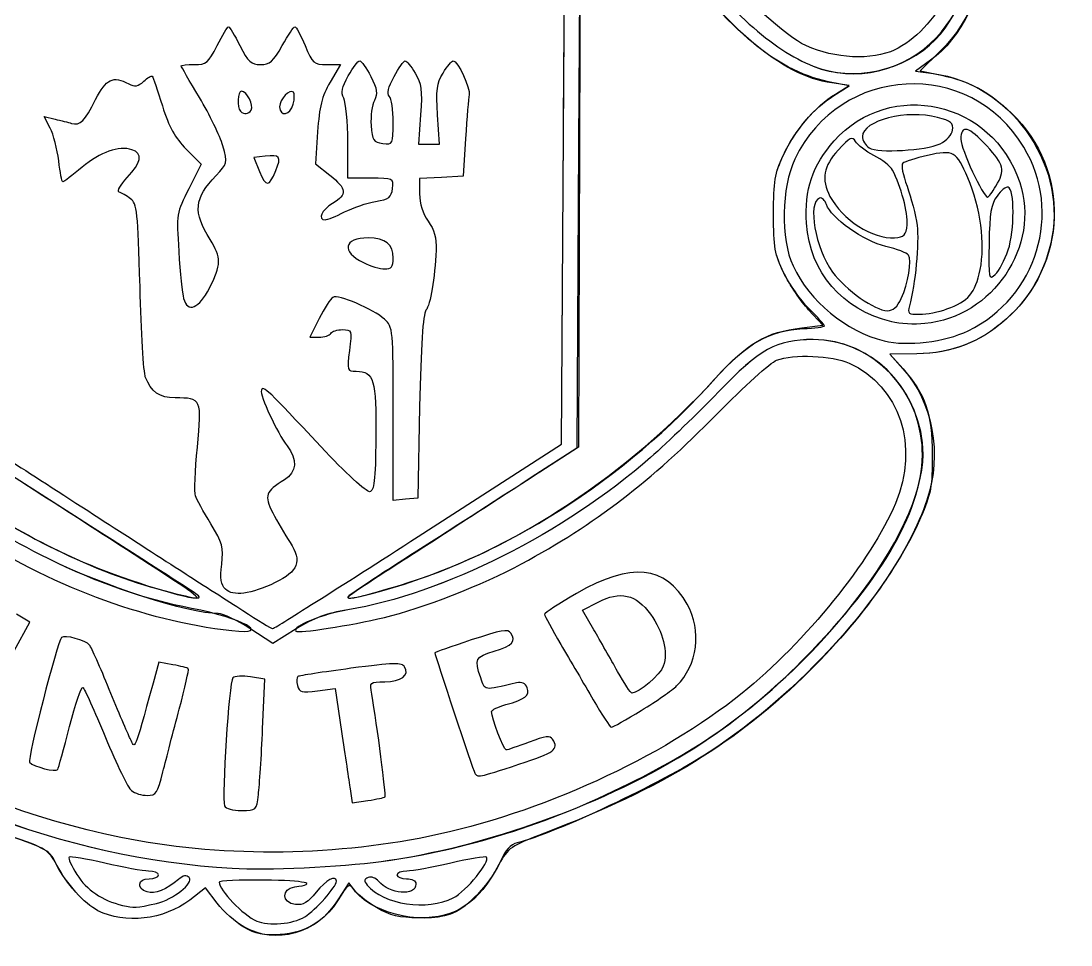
# Model space of a CAD drawing. Extents: x 1 to 120, y 2 to 120.
# Drawn here: x 41.7 to 120, y 1.6 to 70.4 of the extents above; entities that cross this region are included whole.
import ezdxf

# ---------------------------------------------------------------- set-up
doc = ezdxf.new("R2010")
doc.units = 0
doc.layers.get('0').update_dxf_attribs({"linetype": 'CONTINUOUS'})

msp = doc.modelspace()

# ---------------------------------------------------------------- linework, layer by layer
at = {"color": 7}
for points in [[(71.30308, 31.997946), (81.985556, 38.878118), (82.126667, 61.964818), (82.267778, 85.051516), (80.715556, 86.270025), (79.163333, 87.488533), (60.390707, 87.488711), (41.618083, 87.488889), (40.141263, 86.197003), (38.664444, 84.905119), (38.664444, 61.986657), (38.664444, 39.068197), (41.698333, 37.115561)], [(45.875234, 76.341111), (46.257447, 75.071111), (43.166501, 75.071111), (40.075556, 75.071111), (40.075556, 80.623639), (40.075556, 86.176169), (39.37, 85.513333), (38.664444, 84.850498), (38.664444, 61.959346), (38.664444, 39.068197), (41.698333, 37.115561)], [(85.607282, 81.429287), (83.396667, 83.957911), (83.255556, 61.265395), (83.114444, 38.572883), (79.727778, 36.38287)], [(85.607282, 81.429287), (83.396667, 83.957911), (83.255556, 61.265395), (83.114444, 38.572883), (79.727778, 36.38287)], [(85.607282, 81.429256), (83.396667, 83.957846), (83.324432, 61.305615), (83.252194, 38.653384), (80.361099, 36.788177)], [(110.197333, 68.134868), (108.730195, 66.701961), (110.315654, 66.37392)], [(109.505567, 67.485977), (108.386601, 66.675404), (109.720521, 66.498391)], [(109.505567, 67.485977), (108.386601, 66.675404), (109.720521, 66.498391)], [(64.475394, 67.168889), (65.49935, 67.168889), (64.724489, 65.846689)], [(102.293618, 64.851638), (103.434444, 65.571909), (101.882222, 65.893078)], [(102.293618, 64.851638), (103.434444, 65.571909), (101.882222, 65.893078)], [(102.403385, 64.971828), (103.434444, 65.609315), (102.13629, 65.795198)], [(61.976288, 64.218699), (61.976294, 64.218699)], [(58.839729, 63.776389), (58.839729, 63.776389)], [(71.475628, 63.429444), (71.327995, 61.242222), (72.107778, 61.242222), (72.887561, 61.242222), (72.739927, 63.429444)], [(43.853724, 62.432667), (43.409204, 63.292276), (44.211824, 63.100514)], [(63.791854, 62.148418), (63.634078, 59.77235), (64.695928, 58.931347)], [(71.30308, 31.997946), (81.985556, 38.878118), (82.126667, 61.933686)], [(46.022192, 33.302222), (37.830842, 38.523333), (37.824323, 61.171667)], [(46.022192, 33.302222), (37.830842, 38.523333), (37.824323, 61.171667)], [(67.752079, 58.702222), (66.04, 58.702222), (66.04, 61.401887)], [(74.821615, 61.665556), (74.647778, 58.843333), (73.025, 58.758695), (71.402222, 58.674054), (71.402222, 57.532262)], [(110.213323, 61.268864), (110.213323, 61.268864)], [(53.998966, 60.865478), (55.118051, 59.746394), (54.188456, 57.916411)], [(59.887282, 60.344905), (59.04252, 60.254444), (59.466361, 59.197714)], [(60.679017, 59.269661), (60.679017, 59.269661)], [(114.380261, 58.110766), (114.380261, 58.110766)], [(107.75501, 55.228846), (107.75501, 55.228846)], [(115.290916, 53.34944), (115.290913, 53.34944)], [(69.426667, 52.741), (69.426667, 52.741)], [(107.317848, 49.741667), (107.317848, 49.741667)], [(99.911436, 47.552675), (101.468431, 47.744154), (100.401797, 48.899524)], [(110.72035, 48.951109), (110.72035, 48.951109)], [(63.913213, 48.240027), (63.20827, 46.848889), (63.901924, 46.848889)], [(106.605062, 47.989213), (106.605062, 47.989213)], [(112.309072, 47.328918), (112.309072, 47.328918)], [(112.309072, 47.328918), (112.309072, 47.328918)], [(108.478422, 45.613278), (106.466846, 45.578889), (107.451886, 44.484544)], [(108.478422, 45.613278), (106.466846, 45.578889), (107.439835, 44.497885)], [(108.478422, 45.613278), (106.466846, 45.578889), (107.439835, 44.497885)], [(71.402222, 41.655692), (71.261111, 34.854444), (70.343889, 34.766007), (69.426667, 34.67757), (69.426667, 41.137369)], [(71.30308, 31.997946), (71.30308, 31.997946)], [(71.30308, 31.997946), (71.30308, 31.997946)], [(53.478757, 28.470682), (53.478757, 28.470682)], [(70.555556, 28.565388), (70.555556, 28.565388)], [(54.694003, 27.737308), (54.693992, 27.737308)], [(54.694003, 27.737308), (54.693992, 27.737308)], [(56.925224, 28.063983), (56.925224, 28.063983)], [(68.585673, 27.951698), (68.585673, 27.951698)], [(68.585673, 27.951698), (68.585673, 27.951698)], [(84.393617, 25.040525), (83.53401, 26.515495), (84.701575, 27.111142)], [(41.153472, 23.465175), (42.33994, 25.622569), (41.332729, 26.216841)], [(62.19131, 25.103819), (60.45929, 24.020402), (58.746215, 25.133534)], [(53.003357, 22.439878), (51.961158, 22.634541), (51.52169, 21.053939)], [(86.159388, 21.946128), (86.159388, 21.946128)], [(59.69499, 17.66986), (59.863886, 21.369717), (58.795889, 21.54303)], [(63.772649, 20.48648), (65.10565, 20.663309), (65.5789, 17.457764)], [(87.931569, 19.034531), (87.931569, 19.034531)], [(78.796069, 15.017792), (78.796069, 15.017792)], [(52.258671, 14.463889), (52.258671, 14.463889)], [(59.37909, 12.770556), (59.37909, 12.770556)], [(66.211887, 13.194504), (66.371628, 12.136786), (67.54637, 12.316556)], [(68.825703, 12.585161), (68.825703, 12.585161)], [(68.528427, 7.777604), (68.528427, 7.777604)], [(68.528427, 7.777604), (68.528427, 7.777604)], [(56.309531, 4.667357), (55.44281, 5.803705), (54.262426, 4.903397)], [(56.309531, 4.667357), (55.44281, 5.803705), (54.262426, 4.903397)], [(56.309531, 4.667357), (55.44281, 5.803705), (54.262426, 4.903397)], [(66.641574, 5.520233), (66.11206, 6.193401), (65.355953, 4.997207)], [(66.641574, 5.520233), (66.11206, 6.193401), (65.355953, 4.997207)], [(73.902578, 5.059776), (73.902578, 5.059776)], [(73.902578, 5.059776), (73.902578, 5.059776)], [(51.787778, 4.652408), (51.787778, 4.652408)], [(51.787778, 4.652408), (51.787778, 4.652408)], [(62.83231, 3.645916), (62.83231, 3.645916)], [(62.83231, 3.645916), (62.83231, 3.645916)], [(58.292015, 2.899037), (58.292015, 2.899037)], [(58.292015, 2.882719), (58.292015, 2.882719)], [(58.292015, 2.882719), (58.292015, 2.882719)]]:
    msp.add_lwpolyline(points, dxfattribs=at)
for points in [[(82.126667, 61.933686), (82.253737, 82.695062), (82.223441, 85.029373), (81.822222, 85.392407)], [(114.464857, 79.09142), (113.938236, 73.951301), (112.578631, 70.460613), (110.197333, 68.134868)], [(109.868518, 69.029086), (111.840473, 71.0586), (113.332937, 75.092837), (113.461063, 78.74)], [(109.935069, 69.183812), (111.982261, 71.372425), (113.330615, 75.026751), (113.461063, 78.74)], [(114.15358, 76.920372), (113.357731, 72.356624), (111.764197, 69.122121), (109.505567, 67.485977)], [(114.15358, 76.920372), (113.357731, 72.356624), (111.764197, 69.122121), (109.505567, 67.485977)], [(102.13629, 65.795198), (98.35257, 66.336985), (94.144651, 69.922133), (89.415739, 76.63311)], [(101.882222, 65.893078), (97.903174, 66.716382), (94.086787, 70.004249), (89.415739, 76.63311)], [(101.882222, 65.893078), (97.903174, 66.716382), (94.086787, 70.004249), (89.415739, 76.63311)], [(91.316852, 75.49773), (94.203489, 71.411132), (97.733313, 68.248485), (100.753333, 67.042846)], [(91.316852, 75.49773), (94.203489, 71.411132), (97.733313, 68.248485), (100.753333, 67.042846)], [(99.878563, 68.748137), (98.407053, 69.534061), (94.449242, 73.191184), (93.188429, 74.93)], [(110.536581, 72.064285), (109.621447, 70.265846), (108.026632, 68.709839), (106.50148, 68.12738)], [(56.303333, 68.58), (56.696618, 69.356111), (57.077618, 69.991111), (57.15, 69.991111)], [(57.15, 69.991111), (57.222382, 69.991111), (57.603382, 69.356111), (57.996667, 68.58)], [(61.155385, 68.579712), (61.591201, 69.355665), (62.017823, 69.990665), (62.103432, 69.990823)], [(62.103432, 69.990823), (62.189041, 69.990981), (62.527366, 69.356111), (62.855263, 68.58)], [(100.753333, 67.042846), (103.857826, 65.803484), (107.586407, 66.672903), (109.935069, 69.183812)], [(100.753333, 67.042846), (103.744632, 65.848673), (107.593122, 66.687277), (109.868518, 69.029086)], [(54.605245, 67.168889), (55.501385, 67.168889), (55.651471, 67.293611), (56.303333, 68.58)], [(57.996667, 68.58), (58.609219, 67.371189), (58.830094, 67.168889), (59.537363, 67.168889)], [(59.537363, 67.168889), (60.234277, 67.168889), (60.48653, 67.388839), (61.155385, 68.579712)], [(62.855263, 68.58), (63.414851, 67.2555), (63.514289, 67.168889), (64.475394, 67.168889)], [(106.50148, 68.12738), (104.680317, 67.431872), (101.845581, 67.697567), (99.878563, 68.748137)], [(66.078075, 66.329631), (66.424742, 66.946444), (66.809414, 67.451111), (66.9329, 67.451111)], [(66.9329, 67.451111), (67.056384, 67.451111), (67.425793, 66.925052), (67.753809, 66.282087)], [(69.492396, 66.268275), (69.844299, 66.916275), (70.217115, 67.447501), (70.320871, 67.448783)], [(70.320871, 67.448783), (70.424627, 67.450194), (70.760113, 67.038361), (71.066392, 66.533889)], [(73.149164, 66.533889), (73.455443, 67.038361), (73.799155, 67.451111), (73.91297, 67.451111)], [(73.91297, 67.451111), (74.241392, 67.451111), (75.206253, 65.378835), (75.095602, 64.911111)], [(116.456533, 61.01056), (112.442656, 67.689228), (102.754676, 67.18026), (99.378279, 60.113333)], [(116.456533, 61.01056), (112.442656, 67.689228), (102.754676, 67.18026), (99.378279, 60.113333)], [(53.622222, 67.072823), (53.622222, 67.125661), (54.064583, 67.168889), (54.605245, 67.168889)], [(54.988279, 64.703853), (54.236947, 65.95395), (53.622222, 67.019988), (53.622222, 67.072823)], [(47.239964, 64.558333), (48.022329, 66.109477), (48.54722, 66.359267), (49.713142, 65.735285)], [(49.713142, 65.735285), (50.159717, 65.496285), (50.399552, 65.536487), (50.825208, 65.921701)], [(50.825208, 65.921701), (51.123692, 66.191824), (51.410021, 66.360698), (51.461495, 66.296975)], [(51.461495, 66.296975), (51.51297, 66.233249), (51.853166, 65.236889), (52.217484, 64.082837)], [(64.724489, 65.846689), (64.104895, 64.789434), (63.918013, 64.048369), (63.791854, 62.148418)], [(65.743884, 64.654851), (65.513458, 65.085406), (65.587595, 65.45694), (66.078075, 66.329631)], [(67.753809, 66.282087), (68.241246, 65.326633), (68.290406, 65.00134), (68.022907, 64.501514)], [(69.139618, 64.803048), (68.945035, 64.997632), (69.058671, 65.469618), (69.492396, 66.268275)], [(71.066392, 66.533889), (71.536876, 65.758955), (71.600362, 65.277365), (71.475628, 63.429444)], [(72.739927, 63.429444), (72.615194, 65.277365), (72.678679, 65.758955), (73.149164, 66.533889)], [(102.317141, 61.477717), (106.528644, 66.161923), (114.127322, 64.462874), (116.145855, 58.385651)], [(109.720521, 66.498391), (115.347409, 65.751702), (119.586409, 59.903247), (118.554607, 54.310209)], [(109.720521, 66.498391), (115.347409, 65.751702), (119.586409, 59.903247), (118.554607, 54.310209)], [(110.315654, 66.37392), (112.391599, 65.944397), (113.84915, 65.153515), (115.531793, 63.543578)], [(58.127849, 65.193333), (57.821271, 65.193333), (57.753357, 63.978494), (58.043705, 63.688149)], [(58.839729, 63.776389), (59.048125, 64.113582), (58.505652, 65.193333), (58.127849, 65.193333)], [(61.988486, 65.105582), (61.710474, 65.383596), (60.959994, 64.598674), (60.959994, 64.029889)], [(61.976294, 64.218699), (62.075506, 64.613982), (62.080992, 65.013081), (61.988486, 65.105582)], [(45.437778, 62.787485), (46.080928, 62.60325), (46.423783, 62.940144), (47.239964, 64.558333)], [(56.722478, 61.116072), (56.520001, 61.839252), (55.739611, 63.453752), (54.988279, 64.703853)], [(60.959994, 64.029889), (60.959994, 63.239571), (61.768231, 63.38973), (61.976288, 64.218699)], [(66.04, 61.401887), (66.04, 62.886703), (65.906749, 64.350536), (65.743884, 64.654851)], [(68.022907, 64.501514), (67.842895, 64.165161), (67.735851, 63.32597), (67.785031, 62.636648)], [(69.426667, 62.860366), (69.426667, 63.770964), (69.297494, 64.645173), (69.139618, 64.803048)], [(75.095602, 64.911111), (75.040521, 64.678278), (74.917227, 63.217778), (74.821615, 61.665556)], [(98.524091, 60.408433), (99.408787, 62.294623), (100.7528, 63.878833), (102.293618, 64.851638)], [(98.524091, 60.408433), (99.408787, 62.294623), (100.7528, 63.878833), (102.293618, 64.851638)], [(98.533704, 60.429425), (99.391795, 62.259475), (100.92239, 64.056156), (102.403385, 64.971828)], [(52.217484, 64.082837), (52.71297, 62.513289), (53.16187, 61.702575), (53.998966, 60.865478)], [(58.043705, 63.688149), (58.312558, 63.419293), (58.641573, 63.455764), (58.839729, 63.776389)], [(110.013694, 63.232597), (107.763008, 63.839669), (104.422222, 62.991752), (104.422222, 61.813443)], [(115.531793, 63.543578), (119.973558, 59.293752), (119.751833, 52.229298), (115.047401, 48.110278)], [(44.211824, 63.100514), (44.653265, 62.995045), (45.204944, 62.854182), (45.437778, 62.787485)], [(68.650556, 61.294033), (69.419174, 61.205593), (69.426667, 61.220717), (69.426667, 62.860366)], [(111.142582, 62.287587), (111.215983, 62.801195), (111.027202, 62.959226), (110.013694, 63.232597)], [(113.699612, 61.107416), (112.35832, 62.562545), (111.76, 62.716396), (111.76, 61.606156)], [(44.483534, 59.99653), (44.381626, 60.863621), (44.09821, 61.959882), (43.853724, 62.432667)], [(67.785031, 62.636648), (67.865744, 61.505298), (67.949973, 61.374644), (68.650556, 61.294033)], [(110.213323, 61.268864), (110.69699, 61.500012), (111.091901, 61.932941), (111.142582, 62.287587)], [(49.946992, 60.820901), (48.959694, 61.134258), (47.601429, 60.658231), (46.233811, 59.519555)], [(56.220397, 58.898931), (57.079137, 59.789289), (57.085761, 59.818549), (56.722478, 61.116072)], [(100.252493, 55.348358), (100.07493, 57.821805), (100.700865, 59.680032), (102.317141, 61.477717)], [(103.904291, 61.431305), (103.672866, 61.84484), (103.506092, 61.762606), (102.620504, 60.798292)], [(105.274587, 60.392649), (104.667214, 60.702509), (104.050578, 61.169903), (103.904291, 61.431305)], [(104.422222, 61.813443), (104.422222, 61.514696), (104.644472, 61.13252), (104.916111, 60.96416)], [(104.916111, 60.96416), (105.576161, 60.555062), (109.149868, 60.760627), (110.213323, 61.268864)], [(111.76, 61.606156), (111.76, 60.890147), (113.414708, 57.294441), (113.745261, 57.292155)], [(114.380261, 58.110766), (115.085007, 59.303804), (114.994394, 59.702745), (113.699612, 61.107416)], [(49.600556, 58.750149), (50.651368, 59.857671), (50.768874, 60.560046), (49.946992, 60.820901)], [(60.679017, 59.269661), (61.107915, 60.305112), (60.991544, 60.463153), (59.887282, 60.344905)], [(97.790056, 56.021111), (97.790008, 58.480743), (97.885549, 59.047109), (98.533704, 60.429425)], [(97.790056, 56.021111), (97.790008, 58.471525), (97.886712, 59.049525), (98.524091, 60.408433)], [(97.790056, 56.021111), (97.790008, 58.471525), (97.886712, 59.049525), (98.524091, 60.408433)], [(102.620504, 60.798292), (101.506545, 59.585301), (101.332696, 58.621411), (101.998137, 57.347652)], [(106.662494, 59.299379), (106.506521, 59.590816), (105.881963, 60.082788), (105.274587, 60.392649)], [(109.280723, 60.392835), (108.393603, 60.18913), (107.558973, 59.92775), (107.425987, 59.811993)], [(112.289807, 58.720188), (111.43547, 60.70615), (111.204437, 60.834572), (109.280723, 60.392835)], [(112.309072, 47.328918), (117.452095, 49.819933), (119.373252, 56.157444), (116.456533, 61.01056)], [(112.309072, 47.328918), (117.452095, 49.819933), (119.373252, 56.157444), (116.456533, 61.01056)], [(44.791003, 58.42), (44.723804, 58.42), (44.585444, 59.129439), (44.483534, 59.99653)], [(46.233811, 59.519555), (45.507464, 58.9148), (44.858201, 58.42), (44.791003, 58.42)], [(99.378279, 60.113333), (98.375493, 58.014461), (98.312803, 54.189709), (99.247943, 52.161533)], [(99.378279, 60.113333), (98.375493, 58.014461), (98.312803, 54.189709), (99.247943, 52.161533)], [(107.425987, 59.811993), (107.293001, 59.696237), (107.436711, 58.922934), (107.745327, 58.093542)], [(48.996089, 57.668202), (48.822285, 57.732236), (49.090842, 58.212928), (49.600556, 58.750149)], [(55.780119, 54.121719), (54.490476, 56.165358), (54.586257, 57.204618), (56.220397, 58.898931)], [(59.466361, 59.197714), (59.94238, 58.010891), (60.163041, 58.023983), (60.679017, 59.269661)], [(64.695928, 58.931347), (65.979153, 57.915017), (66.023546, 57.480017), (64.911111, 56.822885)], [(107.75501, 55.228846), (107.837438, 56.080299), (107.286281, 58.133821), (106.662494, 59.299379)], [(69.374856, 57.932444), (69.463423, 58.695886), (69.450066, 58.702222), (67.752079, 58.702222)], [(107.745327, 58.093542), (108.053951, 57.26415), (108.390806, 55.950556), (108.493893, 55.174444)], [(116.145855, 58.385651), (117.718355, 53.651288), (114.163063, 48.357344), (109.078889, 47.86271)], [(113.197691, 51.889897), (113.595771, 53.776702), (113.22882, 56.537394), (112.289807, 58.720188)], [(113.745261, 57.292155), (113.828212, 57.291591), (114.113962, 57.659956), (114.380261, 58.110766)], [(115.287781, 58.035354), (115.132558, 58.081158), (114.758899, 57.780942), (114.457426, 57.368206)], [(115.290913, 53.34944), (115.772864, 54.800458), (115.770795, 57.89282), (115.287781, 58.035354)], [(49.842756, 57.162878), (49.549104, 57.377432), (49.168104, 57.604829), (48.996089, 57.668202)], [(50.549652, 50.611388), (50.392322, 56.215178), (50.328347, 56.808079), (49.842756, 57.162878)], [(54.188456, 57.916411), (53.267113, 56.102673), (53.260475, 56.061085), (53.440793, 53.231548)], [(68.112569, 56.9639), (69.12036, 57.134673), (69.298131, 57.271076), (69.374856, 57.932444)], [(71.402222, 57.532262), (71.402222, 56.800679), (71.630139, 56.070633), (72.036613, 55.500233)], [(101.223273, 57.213985), (100.303149, 56.911229), (100.909021, 53.442574), (102.185123, 51.707347)], [(101.739768, 56.730894), (101.636553, 57.056102), (101.404129, 57.273495), (101.223273, 57.213985)], [(101.998137, 57.347652), (102.907025, 55.607904), (105.208451, 54.135251), (106.821111, 54.261498)], [(114.457426, 57.368206), (114.012622, 56.759238), (113.900387, 56.094537), (113.862048, 53.842116)], [(64.911111, 56.822885), (64.092571, 56.339359), (63.757706, 55.597778), (64.35791, 55.597778)], [(65.795477, 56.181456), (66.424734, 56.502478), (67.467426, 56.854578), (68.112569, 56.9639)], [(106.171368, 53.612931), (104.528231, 54.002613), (102.052947, 55.744164), (101.739768, 56.730894)], [(64.35791, 55.597778), (64.519316, 55.597778), (65.16622, 55.860434), (65.795477, 56.181456)], [(98.56264, 51.626891), (97.877074, 53.021938), (97.790107, 53.516572), (97.790056, 56.021111)], [(98.555375, 51.646667), (97.877692, 53.02125), (97.790107, 53.521872), (97.790056, 56.021111)], [(98.555375, 51.646667), (97.877692, 53.02125), (97.790107, 53.521872), (97.790056, 56.021111)], [(72.036613, 55.500233), (72.497002, 54.854173), (72.657358, 54.261664), (72.621259, 53.34)], [(106.605062, 47.989213), (102.867892, 48.916855), (100.518841, 51.638118), (100.252493, 55.348358)], [(106.821111, 54.261498), (107.549978, 54.318555), (107.679916, 54.453147), (107.75501, 55.228846)], [(108.493893, 55.174444), (108.6637, 53.896037), (108.366187, 50.793345), (107.918831, 49.177222)], [(55.734133, 50.508397), (56.61371, 52.244154), (56.620653, 52.789765), (55.780119, 54.121719)], [(67.571631, 54.243111), (65.722421, 54.243111), (65.525529, 53.238135), (67.21195, 52.407216)], [(69.426667, 52.741), (69.426667, 53.781613), (68.856739, 54.243111), (67.571631, 54.243111)], [(118.554607, 54.310209), (118.108363, 51.891263), (116.954049, 49.817909), (115.166642, 48.224821)], [(118.554607, 54.310209), (118.108363, 51.891263), (116.954049, 49.817909), (115.166642, 48.224821)], [(72.621259, 53.34), (72.538926, 51.237865), (72.207981, 49.271882), (71.865826, 48.852359)], [(107.854183, 52.970467), (107.75166, 53.128638), (106.994393, 53.417747), (106.171368, 53.612931)], [(113.862048, 53.842116), (113.816658, 51.175395), (113.834954, 51.084683), (114.327968, 51.530865)], [(114.327968, 51.530865), (114.61021, 51.786288), (115.043537, 52.604647), (115.290916, 53.34944)], [(53.440793, 53.231548), (53.540855, 51.661362), (53.700923, 50.090917), (53.7965, 49.741667)], [(68.791667, 51.935315), (69.304558, 51.930122), (69.426667, 52.085054), (69.426667, 52.741)], [(107.317848, 49.741667), (107.8244, 50.848062), (108.111107, 52.574086), (107.854183, 52.970467)], [(67.21195, 52.407216), (67.731544, 52.151204), (68.442417, 51.938849), (68.791667, 51.935315)], [(99.247943, 52.161533), (100.460723, 49.531205), (103.184867, 47.291786), (106.043849, 46.574871)], [(99.247943, 52.161533), (100.460723, 49.531205), (103.184867, 47.291786), (106.043849, 46.574871)], [(102.185123, 51.707347), (103.16346, 50.377014), (105.364904, 48.824444), (106.272894, 48.824444)], [(110.72035, 48.951109), (112.315856, 49.520139), (112.825194, 50.124349), (113.197691, 51.889897)], [(100.451034, 48.965556), (99.829312, 49.586444), (98.976267, 50.792944), (98.555375, 51.646667)], [(100.451034, 48.965556), (99.829312, 49.586444), (98.976267, 50.792944), (98.555375, 51.646667)], [(100.401797, 48.899524), (99.81515, 49.534976), (98.987531, 50.762292), (98.56264, 51.626891)], [(50.945328, 43.885556), (50.822846, 44.196), (50.644792, 47.222624), (50.549652, 50.611388)], [(53.7965, 49.741667), (54.099607, 48.634074), (54.956083, 48.972984), (55.734133, 50.508397)], [(64.92301, 49.819577), (64.755341, 49.715951), (64.300933, 49.005154), (63.913213, 48.240027)], [(68.791667, 48.180763), (67.96602, 48.939571), (65.315711, 50.06228), (64.92301, 49.819577)], [(106.272894, 48.824444), (106.703749, 48.824444), (107.028364, 49.109379), (107.317848, 49.741667)], [(71.865826, 48.852359), (71.653279, 48.591747), (71.495226, 46.138228), (71.402222, 41.655692)], [(101.58833, 47.695556), (101.584548, 47.773167), (101.072752, 48.344667), (100.451034, 48.965556)], [(101.58833, 47.695556), (101.584548, 47.773167), (101.072752, 48.344667), (100.451034, 48.965556)], [(107.918831, 49.177222), (107.761318, 48.608189), (107.841762, 48.543509), (108.693196, 48.554609)], [(108.693196, 48.554609), (109.215772, 48.561411), (110.127991, 48.739848), (110.72035, 48.951109)], [(69.426667, 41.137369), (69.426667, 47.475352), (69.4147, 47.608171), (68.791667, 48.180763)], [(109.078889, 47.86271), (108.302778, 47.787204), (107.189555, 47.84414), (106.605062, 47.989213)], [(115.166642, 48.224821), (113.19543, 46.467906), (111.12246, 45.658476), (108.478422, 45.613278)], [(115.166642, 48.224821), (113.19543, 46.467906), (111.12246, 45.658476), (108.478422, 45.613278)], [(115.047401, 48.110278), (113.153424, 46.451983), (111.063244, 45.657462), (108.478422, 45.613278)], [(63.901924, 46.848889), (64.283432, 46.848889), (64.674067, 46.975889), (64.77, 47.131111)], [(64.77, 47.131111), (64.865933, 47.286333), (65.263567, 47.413333), (65.653629, 47.413333)], [(65.653629, 47.413333), (66.348635, 47.413333), (66.358953, 47.382249), (66.168899, 45.861111)], [(93.365574, 43.689696), (95.892784, 46.457918), (97.178292, 47.216551), (99.911436, 47.552675)], [(93.498196, 43.824677), (95.782855, 46.384354), (97.559653, 47.387609), (99.985923, 47.487913)], [(93.498196, 43.824677), (95.782855, 46.384354), (97.559653, 47.387609), (99.985923, 47.487913)], [(99.985923, 47.487913), (100.87104, 47.524506), (101.592123, 47.617944), (101.58833, 47.695556)], [(99.985923, 47.487913), (100.87104, 47.524506), (101.592123, 47.617944), (101.58833, 47.695556)], [(106.043849, 46.574871), (107.741579, 46.14915), (110.578135, 46.490543), (112.309072, 47.328918)], [(106.043849, 46.574871), (107.741579, 46.14915), (110.578135, 46.490543), (112.309072, 47.328918)], [(100.753333, 46.674913), (98.004162, 46.668168), (96.770859, 45.985424), (93.659658, 42.74796)], [(100.753333, 46.668845), (98.006823, 46.671103), (96.776204, 45.990987), (93.659658, 42.74796)], [(108.937778, 38.10637), (108.937778, 42.763127), (105.190933, 46.685812), (100.753333, 46.674913)], [(108.865233, 38.837596), (108.510883, 43.252054), (104.975372, 46.665247), (100.753333, 46.668845)], [(66.168899, 45.861111), (65.97981, 44.347694), (65.992321, 44.308889), (66.669296, 44.308889)], [(98.020039, 45.137098), (99.276685, 45.612688), (102.159421, 45.491767), (103.440707, 44.909717)], [(93.556667, 41.107287), (95.574556, 43.158308), (97.583072, 44.971724), (98.020039, 45.137098)], [(103.440707, 44.909717), (107.214038, 43.195615), (108.678043, 38.750867), (106.880756, 34.465681)], [(53.172075, 42.329013), (51.990806, 42.333415), (51.392757, 42.751479), (50.945328, 43.885556)], [(66.669296, 44.308889), (67.998241, 44.308889), (68.186723, 43.674874), (68.137546, 39.37)], [(107.439835, 44.497885), (109.109321, 42.643069), (109.619234, 41.1533), (109.629682, 38.1)], [(107.439835, 44.497885), (109.109321, 42.643069), (109.619234, 41.1533), (109.629682, 38.1)], [(107.451886, 44.484544), (109.679065, 42.01024), (110.380966, 38.149135), (109.22817, 34.713333)], [(64.035429, 38.695526), (60.044454, 42.967653), (59.721595, 43.274782), (59.601227, 42.913681)], [(68.585673, 27.951698), (77.572751, 30.4045), (86.724357, 36.235431), (93.498196, 43.824677)], [(68.585673, 27.951698), (77.572751, 30.4045), (86.724357, 36.235431), (93.498196, 43.824677)], [(70.555556, 28.565388), (78.559344, 31.08986), (86.929293, 36.639602), (93.365574, 43.689696)], [(54.823924, 38.649049), (55.173101, 42.246937), (55.139562, 42.321655), (53.172075, 42.329013)], [(59.601227, 42.913681), (59.47377, 42.531312), (60.784771, 39.681796), (61.515611, 38.752684)], [(93.659658, 42.74796), (92.206013, 41.23532), (89.937167, 39.047922), (88.617778, 37.887075)], [(93.659658, 42.74796), (92.206013, 41.23532), (89.937167, 39.047922), (88.617778, 37.887075)], [(43.744444, 30.32147), (37.729555, 33.317369), (33.490225, 36.468575), (27.94, 42.069317)], [(43.744444, 30.325703), (37.745927, 33.304881), (33.495717, 36.463032), (27.94, 42.069317)], [(29.068889, 42.271535), (35.115263, 36.247172), (39.843281, 32.909538), (46.318337, 30.094693)], [(78.998312, 29.95772), (84.523064, 32.946052), (88.596631, 36.065807), (93.556667, 41.107287)], [(68.137546, 39.37), (68.100434, 36.121106), (68.017729, 35.404092), (67.672193, 35.335639)], [(54.677028, 35.027085), (54.588768, 35.277261), (54.654873, 36.907145), (54.823924, 38.649049)], [(61.515611, 38.752684), (62.323774, 37.725274), (62.249756, 36.801527), (61.312778, 36.221252)], [(67.672193, 35.335639), (67.434516, 35.288553), (65.854687, 36.748108), (64.035429, 38.695526)], [(100.64621, 23.479568), (106.386836, 29.425776), (109.198929, 34.68044), (108.865233, 38.837596)], [(53.478757, 28.470682), (47.681645, 32.225062), (40.30157, 36.975296), (39.158839, 37.6878)], [(88.617778, 37.887075), (82.226003, 32.263348), (73.104979, 27.675064), (66.04, 26.529442)], [(88.617778, 37.887075), (82.225504, 32.262911), (73.101412, 27.673289), (66.04, 26.529953)], [(91.92089, 16.24777), (101.081927, 22.081978), (108.937778, 32.173006), (108.937778, 38.10637)], [(109.629682, 38.1), (109.637867, 35.705615), (109.544186, 35.200669), (108.753628, 33.378386)], [(109.629682, 38.1), (109.637867, 35.705615), (109.544186, 35.200669), (108.753628, 33.378386)], [(41.698333, 37.115561), (43.366972, 36.041609), (46.319722, 34.135932), (48.26, 32.880718)], [(41.698333, 37.115561), (43.366972, 36.041609), (46.319722, 34.135932), (48.26, 32.880718)], [(35.842234, 36.156468), (40.80604, 32.474783), (46.673457, 29.515712), (51.793809, 28.111724)], [(35.842234, 36.156468), (40.80604, 32.474783), (46.673457, 29.515712), (51.793809, 28.111724)], [(61.312778, 36.221252), (59.897656, 35.344865), (59.792929, 35.047911), (60.446897, 33.766026)], [(79.727778, 36.38287), (77.865111, 35.178362), (74.023361, 32.713143), (71.190556, 30.904603)], [(79.727778, 36.38287), (77.865111, 35.178362), (74.023361, 32.713143), (71.190556, 30.904603)], [(80.361099, 36.788177), (78.770994, 35.762317), (76.174002, 34.082053), (74.590004, 33.054265)], [(55.821526, 32.950537), (55.280314, 33.842463), (54.76529, 34.776912), (54.677028, 35.027085)], [(106.880756, 34.465681), (105.087857, 30.190962), (100.193427, 24.134857), (95.439879, 20.309355)], [(109.22817, 34.713333), (107.925015, 30.8294), (104.766666, 26.229835), (100.503248, 22.007062)], [(60.446897, 33.766026), (60.771467, 33.129818), (61.356147, 32.127057), (61.746189, 31.537664)], [(54.693992, 27.737308), (54.429745, 27.9264), (50.527435, 30.430611), (46.022192, 33.302222)], [(54.693992, 27.737308), (54.429745, 27.9264), (50.527435, 30.430611), (46.022192, 33.302222)], [(56.63902, 29.922783), (56.7882, 31.182383), (56.703045, 31.497778), (55.821526, 32.950537)], [(74.590004, 33.054265), (73.006006, 32.026473), (70.434256, 30.370882), (68.875004, 29.375168)], [(108.753628, 33.378386), (106.174754, 27.43393), (99.755968, 20.326136), (92.992222, 15.925117)], [(108.753628, 33.378386), (106.174754, 27.43393), (99.755968, 20.326136), (92.992222, 15.925117)], [(37.535556, 32.466548), (43.793972, 28.350972), (50.641668, 25.769466), (57.393318, 24.980386)], [(48.26, 32.880718), (50.200278, 31.625503), (52.774125, 29.968594), (53.979659, 29.1987)], [(48.26, 32.880718), (50.200278, 31.625503), (52.774125, 29.968594), (53.979659, 29.1987)], [(60.437525, 25.135247), (60.538216, 25.125652), (65.427716, 28.213854), (71.30308, 31.997946)], [(60.437525, 25.135247), (60.538216, 25.125652), (65.427716, 28.213854), (71.30308, 31.997946)], [(61.746189, 31.537664), (62.650584, 30.171029), (62.35431, 29.380538), (60.629701, 28.558752)], [(71.190556, 30.904603), (68.35775, 29.096064), (66.04, 27.562172), (66.04, 27.495954)], [(71.190556, 30.904603), (68.35775, 29.096064), (66.04, 27.562172), (66.04, 27.495954)], [(56.386016, 26.248645), (54.155718, 26.255458), (47.835876, 28.293684), (43.744444, 30.325703)], [(54.386821, 26.638916), (50.959255, 27.292238), (47.247869, 28.576479), (43.744444, 30.32147)], [(46.318337, 30.094693), (48.991435, 28.93264), (53.617865, 27.451787), (54.748757, 27.396234)], [(56.925224, 28.063983), (56.578212, 28.410992), (56.511379, 28.845058), (56.63902, 29.922783)], [(68.769106, 25.961399), (71.582997, 26.627952), (76.117422, 28.399446), (78.998312, 29.95772)], [(91.360504, 26.943877), (89.724224, 29.832881), (87.173201, 30.083224), (83.104296, 27.754092)], [(53.979659, 29.1987), (55.185194, 28.428803), (57.090194, 27.203499), (58.212993, 26.475803)], [(53.979659, 29.1987), (55.185194, 28.428803), (57.090194, 27.203499), (58.212993, 26.475803)], [(68.875004, 29.375168), (67.315752, 28.379454), (66.04, 27.512114), (66.04, 27.447742)], [(49.106667, 9.56816), (35.702085, 12.338798), (24.470906, 19.053666), (17.434142, 28.504444)], [(54.748757, 27.396234), (54.980295, 27.38486), (54.408795, 27.868364), (53.478757, 28.470682)], [(60.629701, 28.558752), (58.815724, 27.694382), (57.474022, 27.515185), (56.925224, 28.063983)], [(66.04, 27.447742), (66.04, 27.254795), (67.713897, 27.669103), (70.555556, 28.565388)], [(51.793809, 28.111724), (54.731641, 27.30618), (55.420833, 27.217203), (54.694003, 27.737308)], [(51.793809, 28.111724), (54.731641, 27.30618), (55.420833, 27.217203), (54.694003, 27.737308)], [(66.04, 27.495954), (66.04, 27.291095), (66.403942, 27.356249), (68.585673, 27.951698)], [(66.04, 27.495954), (66.04, 27.291095), (66.403942, 27.356249), (68.585673, 27.951698)], [(83.104296, 27.754092), (81.791502, 27.002619), (80.716984, 26.303021), (80.716476, 26.199431)], [(84.701575, 27.111142), (86.36528, 27.959902), (87.542864, 27.685754), (88.619911, 26.198932)], [(57.393318, 24.980386), (60.527336, 24.61411), (58.160914, 25.919543), (54.386821, 26.638916)], [(90.562856, 20.853967), (92.125207, 22.416318), (92.463214, 24.996939), (91.360504, 26.943877)], [(58.746215, 25.133534), (57.804027, 25.745756), (56.741935, 26.247556), (56.386016, 26.248645)], [(58.212993, 26.475803), (59.335791, 25.748104), (60.336831, 25.144854), (60.437525, 25.135247)], [(58.212993, 26.475803), (59.335791, 25.748104), (60.336831, 25.144854), (60.437525, 25.135247)], [(66.04, 26.529442), (64.189796, 26.229423), (61.846595, 25.265998), (62.173067, 24.939523)], [(62.173067, 24.939523), (62.352753, 24.759838), (66.236991, 25.361595), (68.769106, 25.961399)], [(66.04, 26.529953), (64.453733, 26.273117), (63.489318, 25.915753), (62.19131, 25.103819)], [(80.716476, 26.199431), (80.715911, 26.095839), (81.264512, 25.079839), (81.935458, 23.941653)], [(88.619911, 26.198932), (89.571474, 24.88534), (89.940641, 23.383951), (89.57071, 22.332058)], [(78.203735, 24.799191), (78.003186, 25.116124), (77.467717, 25.022531), (75.244991, 24.282027)], [(44.696947, 24.47102), (44.380285, 24.154361), (42.124853, 15.361849), (42.309666, 15.16452)], [(46.790026, 23.900192), (46.506821, 24.261414), (44.920081, 24.694154), (44.696947, 24.47102)], [(75.244991, 24.282027), (73.752357, 23.784758), (72.532042, 23.356621), (72.53318, 23.330617)], [(76.955077, 23.452904), (78.345137, 23.884591), (78.605109, 24.164888), (78.203735, 24.799191)], [(86.159388, 21.946128), (85.660998, 22.836813), (84.866398, 24.229291), (84.393617, 25.040525)], [(48.25293, 20.602222), (47.592632, 22.232056), (46.934323, 23.716141), (46.790026, 23.900192)], [(81.935458, 23.941653), (82.606402, 22.803465), (83.691504, 20.951472), (84.346796, 19.826111)], [(72.53318, 23.330617), (72.541844, 23.132714), (75.387115, 14.566996), (75.510509, 14.367343)], [(75.955082, 21.463186), (75.465291, 22.868207), (75.537972, 23.012818), (76.955077, 23.452904)], [(86.982001, 13.5606), (92.725045, 16.421464), (96.425337, 19.107537), (100.64621, 23.479568)], [(54.151428, 22.140994), (54.093197, 22.198316), (53.576567, 22.332815), (53.003357, 22.439878)], [(53.47696, 19.132273), (53.906149, 20.729747), (54.209659, 22.083672), (54.151428, 22.140994)], [(66.27784, 22.170929), (64.206749, 21.897817), (62.428896, 21.623503), (62.327051, 21.561343)], [(70.283364, 22.279328), (70.080954, 22.606833), (69.454911, 22.589891), (66.27784, 22.170929)], [(68.796256, 21.166667), (70.018171, 21.166667), (70.669731, 21.654169), (70.283364, 22.279328)], [(100.503248, 22.007062), (95.098506, 16.653849), (89.531311, 13.244384), (80.715556, 9.888672)], [(87.235487, 20.32335), (87.142024, 20.325326), (86.657781, 21.05544), (86.159388, 21.946128)], [(89.57071, 22.332058), (89.350621, 21.706239), (87.731577, 20.313574), (87.235487, 20.32335)], [(57.46448, 21.452925), (57.186266, 21.17471), (56.638848, 12.527613), (56.86123, 11.923889)], [(58.795889, 21.54303), (58.208494, 21.63835), (57.609359, 21.597803), (57.46448, 21.452925)], [(62.327051, 21.561343), (62.225205, 21.499184), (62.208878, 21.192126), (62.290765, 20.878989)], [(67.830519, 20.249444), (67.67208, 21.157703), (67.681517, 21.166667), (68.796256, 21.166667)], [(78.629552, 21.080707), (76.117664, 20.50452), (76.298281, 20.478691), (75.955082, 21.463186)], [(79.415222, 20.720617), (79.288897, 21.049813), (79.024048, 21.171199), (78.629552, 21.080707)], [(23.176084, 20.667926), (32.149076, 12.955894), (44.728776, 8.034009), (57.432222, 7.265004)], [(23.176084, 20.667926), (32.159118, 12.947263), (44.714561, 8.034869), (57.432222, 7.265004)], [(45.302105, 17.842233), (45.731625, 19.506297), (46.172185, 20.812715), (46.281123, 20.745385)], [(46.281123, 20.745385), (46.39006, 20.678058), (47.151663, 18.999053), (47.973567, 17.014263)], [(49.817079, 16.936641), (49.617097, 17.322876), (48.913229, 18.972389), (48.25293, 20.602222)], [(51.52169, 21.053939), (50.040469, 15.726537), (50.219607, 16.159223), (49.817079, 16.936641)], [(62.290765, 20.878989), (62.422413, 20.375567), (62.593976, 20.330123), (63.772649, 20.48648)], [(77.822778, 19.46238), (79.296604, 19.870448), (79.637961, 20.140162), (79.415222, 20.720617)], [(87.931569, 19.034531), (89.06808, 19.724525), (90.252158, 20.543269), (90.562856, 20.853967)], [(68.825703, 12.585161), (68.919412, 12.664756), (68.237495, 17.916483), (67.830519, 20.249444)], [(95.439879, 20.309355), (89.420734, 15.465338), (80.385525, 11.340482), (72.057731, 9.634672)], [(84.346796, 19.826111), (85.002085, 18.70075), (85.611795, 17.78), (85.701708, 17.78)], [(52.258671, 14.463889), (52.499542, 15.434028), (53.047773, 17.534803), (53.47696, 19.132273)], [(76.764444, 18.948284), (76.764444, 19.069874), (77.240694, 19.301217), (77.822778, 19.46238)], [(77.849307, 16.086808), (77.673096, 16.086672), (76.764444, 18.483371), (76.764444, 18.948284)], [(85.701708, 17.78), (85.791621, 17.78), (86.795057, 18.34454), (87.931569, 19.034531)], [(44.411217, 14.625791), (44.471686, 14.730772), (44.872585, 16.178172), (45.302105, 17.842233)], [(59.37909, 12.770556), (59.459944, 13.43025), (59.602099, 15.634936), (59.69499, 17.66986)], [(65.5789, 17.457764), (65.839185, 15.694716), (66.124032, 13.776249), (66.211887, 13.194504)], [(47.973567, 17.014263), (48.795472, 15.029474), (49.664928, 13.246806), (49.905689, 13.052778)], [(79.560335, 16.666907), (78.721097, 16.347931), (77.951132, 16.086887), (77.849307, 16.086808)], [(78.796069, 15.017792), (81.498494, 15.903586), (81.798104, 16.124465), (81.319903, 16.878433)], [(81.319903, 16.878433), (81.132542, 17.17384), (80.783791, 17.131913), (79.560335, 16.666907)], [(68.528427, 7.777604), (76.339522, 8.833197), (85.469013, 12.138891), (91.92089, 16.24777)], [(92.992222, 15.925117), (89.358191, 13.560532), (81.60972, 9.902675), (78.674047, 9.165867)], [(92.992222, 15.925117), (89.358191, 13.560532), (81.60972, 9.902675), (78.674047, 9.165867)], [(42.309666, 15.16452), (42.617271, 14.836078), (44.285956, 14.408317), (44.411217, 14.625791)], [(75.510509, 14.367343), (75.731037, 14.010519), (75.710807, 14.006514), (78.796069, 15.017792)], [(51.082081, 12.7), (51.753285, 12.7), (51.860707, 12.861042), (52.258671, 14.463889)], [(68.528427, 7.777604), (74.838837, 8.630395), (80.894377, 10.528086), (86.982001, 13.5606)], [(49.905689, 13.052778), (50.14645, 12.85875), (50.675828, 12.7), (51.082081, 12.7)], [(58.111627, 11.571111), (59.218601, 11.571111), (59.23385, 11.585533), (59.37909, 12.770556)], [(67.54637, 12.316556), (68.192478, 12.41543), (68.768177, 12.5363), (68.825703, 12.585161)], [(56.86123, 11.923889), (56.935328, 11.722727), (57.472715, 11.571111), (58.111627, 11.571111)], [(44.320573, 7.519616), (43.744667, 8.638492), (43.587487, 8.734126), (40.697607, 9.723975)], [(44.35359, 7.510213), (43.796842, 8.622784), (43.647837, 8.713258), (40.724836, 9.713595)], [(44.35359, 7.510213), (43.796842, 8.622784), (43.647837, 8.713258), (40.724836, 9.713595)], [(72.057731, 9.634672), (64.619629, 8.111101), (56.273068, 8.086911), (49.106667, 9.56816)], [(80.715556, 9.888672), (78.167975, 8.918939), (77.998467, 8.801938), (77.31208, 7.539488)], [(78.674047, 9.165867), (78.188377, 9.043972), (77.789879, 8.608655), (77.432219, 7.809298)], [(78.674047, 9.165867), (78.188377, 9.043972), (77.789879, 8.608655), (77.432219, 7.809298)], [(45.257243, 8.097983), (45.178904, 8.019646), (45.440786, 7.439172), (45.839202, 6.808038)], [(45.257243, 8.097983), (45.178904, 8.019646), (45.440786, 7.439172), (45.839202, 6.808038)], [(47.923106, 7.647985), (46.535221, 7.973825), (45.335582, 8.176322), (45.257243, 8.097983)], [(47.923106, 7.647985), (46.535221, 7.973825), (45.335582, 8.176322), (45.257243, 8.097983)], [(76.381302, 8.097215), (76.302543, 8.175978), (75.102556, 7.973825), (73.714672, 7.647985)], [(76.381302, 8.097215), (76.302543, 8.175978), (75.102556, 7.973825), (73.714672, 7.647985)], [(73.902578, 5.059776), (74.897423, 5.567307), (76.701046, 7.777474), (76.381302, 8.097215)], [(73.902578, 5.059776), (74.897423, 5.567307), (76.701046, 7.777474), (76.381302, 8.097215)], [(47.413333, 4.105862), (46.413296, 4.618293), (45.025448, 6.150187), (44.320573, 7.519616)], [(47.413333, 4.105862), (46.411447, 4.619241), (45.032532, 6.153458), (44.35359, 7.510213)], [(47.413333, 4.105862), (46.411447, 4.619241), (45.032532, 6.153458), (44.35359, 7.510213)], [(51.187714, 7.055556), (50.780067, 7.055556), (49.310993, 7.322148), (47.923106, 7.647985)], [(51.187714, 7.055556), (50.780067, 7.055556), (49.310993, 7.322148), (47.923106, 7.647985)], [(51.928889, 6.773333), (51.928889, 6.928556), (51.595359, 7.055556), (51.187714, 7.055556)], [(51.928889, 6.773333), (51.928889, 6.928556), (51.595359, 7.055556), (51.187714, 7.055556)], [(57.432222, 7.265004), (59.939769, 7.113208), (65.519419, 7.370967), (68.528427, 7.777604)], [(57.432222, 7.265004), (59.939769, 7.113208), (65.519419, 7.370967), (68.528427, 7.777604)], [(70.450064, 7.055556), (70.042419, 7.055556), (69.708889, 6.928556), (69.708889, 6.773333)], [(70.450064, 7.055556), (70.042419, 7.055556), (69.708889, 6.928556), (69.708889, 6.773333)], [(73.714672, 7.647985), (72.326785, 7.322148), (70.857711, 7.055556), (70.450064, 7.055556)], [(73.714672, 7.647985), (72.326785, 7.322148), (70.857711, 7.055556), (70.450064, 7.055556)], [(77.31208, 7.539488), (75.72848, 4.626813), (74.125463, 3.560194), (71.355704, 3.576207)], [(77.432219, 7.809298), (76.784005, 6.360561), (75.263186, 4.631097), (74.104542, 4.025084)], [(77.432219, 7.809298), (76.784005, 6.360561), (75.263186, 4.631097), (74.104542, 4.025084)], [(45.839202, 6.808038), (46.575413, 5.641806), (47.720374, 4.866617), (49.247778, 4.500287)], [(45.839202, 6.808038), (46.575413, 5.641806), (47.720374, 4.866617), (49.247778, 4.500287)], [(51.071563, 5.506717), (50.263964, 5.76304), (50.376215, 6.491111), (51.223333, 6.491111)], [(51.071563, 5.506717), (50.263964, 5.76304), (50.376215, 6.491111), (51.223333, 6.491111)], [(53.417224, 6.436041), (52.555826, 5.684286), (51.646805, 5.324142), (51.071563, 5.506717)], [(53.417224, 6.436041), (52.555826, 5.684286), (51.646805, 5.324142), (51.071563, 5.506717)], [(51.223333, 6.491111), (51.611389, 6.491111), (51.928889, 6.618111), (51.928889, 6.773333)], [(51.223333, 6.491111), (51.611389, 6.491111), (51.928889, 6.618111), (51.928889, 6.773333)], [(51.787778, 4.652408), (52.993231, 4.92195), (54.598982, 6.191685), (54.217209, 6.573458)], [(51.787778, 4.652408), (52.993231, 4.92195), (54.598982, 6.191685), (54.217209, 6.573458)], [(54.217209, 6.573458), (54.006121, 6.784546), (53.770104, 6.744005), (53.417224, 6.436041)], [(54.217209, 6.573458), (54.006121, 6.784546), (53.770104, 6.744005), (53.417224, 6.436041)], [(59.816074, 6.382667), (57.961677, 6.400645), (56.444444, 6.333645), (56.444444, 6.233798)], [(59.816074, 6.382667), (57.961677, 6.400645), (56.444444, 6.333645), (56.444444, 6.233798)], [(62.088889, 5.88001), (63.910306, 6.123841), (62.873972, 6.35304), (59.816074, 6.382667)], [(62.088889, 5.88001), (63.910306, 6.123841), (62.873972, 6.35304), (59.816074, 6.382667)], [(62.83231, 3.645916), (63.652284, 4.145912), (65.193333, 5.882214), (65.193333, 6.306083)], [(62.83231, 3.645916), (63.652284, 4.145912), (65.193333, 5.882214), (65.193333, 6.306083)], [(65.193333, 6.306083), (65.193333, 6.811992), (64.399487, 6.380443), (63.686608, 5.486998)], [(65.193333, 6.306083), (65.193333, 6.811992), (64.399487, 6.380443), (63.686608, 5.486998)], [(67.564384, 6.582489), (67.239769, 6.457922), (67.225198, 6.33999), (67.494342, 6.015685)], [(67.564384, 6.582489), (67.239769, 6.457922), (67.225198, 6.33999), (67.494342, 6.015685)], [(68.336101, 6.303823), (68.137103, 6.543602), (67.789831, 6.668999), (67.564384, 6.582489)], [(68.336101, 6.303823), (68.137103, 6.543602), (67.789831, 6.668999), (67.564384, 6.582489)], [(71.12, 6.086797), (71.12, 5.172321), (69.147546, 5.326089), (68.336101, 6.303823)], [(71.12, 6.086797), (71.12, 5.172321), (69.147546, 5.326089), (68.336101, 6.303823)], [(69.708889, 6.773333), (69.708889, 6.618111), (70.026389, 6.491111), (70.414444, 6.491111)], [(69.708889, 6.773333), (69.708889, 6.618111), (70.026389, 6.491111), (70.414444, 6.491111)], [(70.414444, 6.491111), (70.838706, 6.491111), (71.12, 6.329917), (71.12, 6.086797)], [(70.414444, 6.491111), (70.838706, 6.491111), (71.12, 6.329917), (71.12, 6.086797)], [(56.444444, 6.233798), (56.444444, 5.631245), (58.243208, 3.771937), (59.24793, 3.335949)], [(56.444444, 6.233798), (56.444444, 5.631245), (58.243208, 3.771937), (59.24793, 3.335949)], [(62.134386, 4.569785), (61.111415, 4.688123), (61.074743, 5.744244), (62.088889, 5.88001)], [(62.134386, 4.569785), (61.111415, 4.688123), (61.074743, 5.744244), (62.088889, 5.88001)], [(63.686608, 5.486998), (63.070272, 4.71455), (62.712163, 4.502946), (62.134386, 4.569785)], [(63.686608, 5.486998), (63.070272, 4.71455), (62.712163, 4.502946), (62.134386, 4.569785)], [(66.519374, 5.650078), (66.144349, 6.185501), (66.086513, 6.147985), (65.275426, 4.843224)], [(68.193714, 4.337812), (67.489149, 4.750714), (66.735698, 5.341233), (66.519374, 5.650078)], [(74.104542, 4.025084), (72.080552, 2.966469), (68.008683, 3.782235), (66.641574, 5.520233)], [(74.104542, 4.025084), (72.080552, 2.966469), (68.008683, 3.782235), (66.641574, 5.520233)], [(67.494342, 6.015685), (68.703667, 4.558541), (71.966142, 4.07188), (73.902578, 5.059776)], [(67.494342, 6.015685), (68.703667, 4.558541), (71.966142, 4.07188), (73.902578, 5.059776)], [(54.262426, 4.903397), (52.32702, 3.427211), (49.402368, 3.086653), (47.413333, 4.105862)], [(54.262426, 4.903397), (52.32702, 3.427211), (49.402368, 3.086653), (47.413333, 4.105862)], [(54.262426, 4.903397), (52.32702, 3.427211), (49.402368, 3.086653), (47.413333, 4.105862)], [(65.275426, 4.843224), (63.7639, 2.411688), (60.672122, 1.550932), (58.292015, 2.899037)], [(65.355953, 4.997207), (64.261788, 3.266192), (62.931085, 2.451447), (61.004176, 2.332759)], [(65.355953, 4.997207), (64.261788, 3.266192), (62.931085, 2.451447), (61.004176, 2.332759)], [(49.247778, 4.500287), (50.098297, 4.2963), (50.230605, 4.304225), (51.787778, 4.652408)], [(49.247778, 4.500287), (50.098297, 4.2963), (50.230605, 4.304225), (51.787778, 4.652408)], [(58.292015, 2.899037), (57.678345, 3.246622), (56.786227, 4.042368), (56.309531, 4.667357)], [(58.292015, 2.882719), (57.678345, 3.239279), (56.786227, 4.042368), (56.309531, 4.667357)], [(58.292015, 2.882719), (57.678345, 3.239279), (56.786227, 4.042368), (56.309531, 4.667357)], [(71.355704, 3.576207), (69.840879, 3.584956), (69.225377, 3.733216), (68.193714, 4.337812)], [(59.24793, 3.335949), (60.127447, 2.954291), (61.957627, 3.112561), (62.83231, 3.645916)], [(59.24793, 3.335949), (60.127447, 2.954291), (61.957627, 3.112561), (62.83231, 3.645916)], [(61.004176, 2.332759), (59.731642, 2.25438), (59.181421, 2.365951), (58.292015, 2.882719)], [(61.004176, 2.332759), (59.731642, 2.25438), (59.181421, 2.365951), (58.292015, 2.882719)]]:
    msp.add_open_spline(points, degree=3, dxfattribs=at)

doc.saveas('drawing.dxf')
